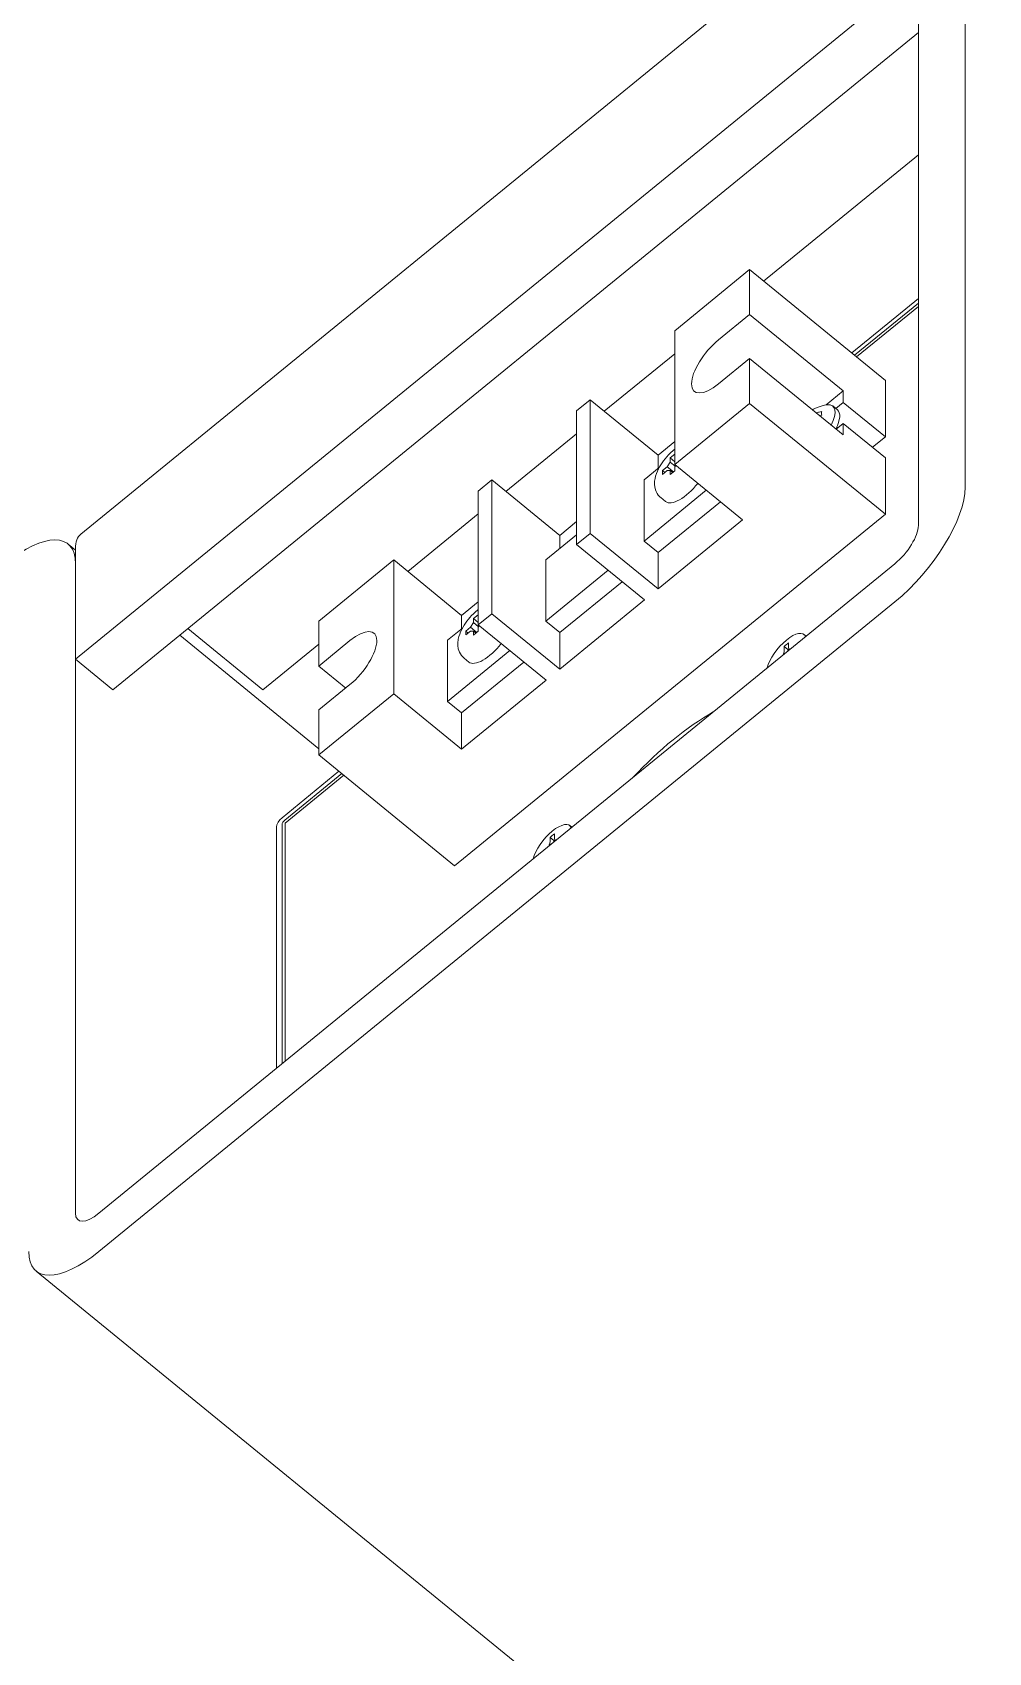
# Model space of a CAD drawing. Header units: millimetres. Extents: x 36 to 2484, y 36 to 1746.
# Drawn here: x 290.1 to 434.5, y 589.5 to 834.3 of the extents above; entities that cross this region are included whole.
import ezdxf

# ---------------------------------------------------------------- set-up
doc = ezdxf.new("R2010")
doc.units = ezdxf.units.MM
doc.header["$LTSCALE"] = 6
doc.layers.add('굵은실선_A3', color=7, linetype='Continuous', lineweight=18)

msp = doc.modelspace()

# ---------------------------------------------------------------- linework, layer by layer
at = {"layer": '굵은실선_A3'}
for p, q in [((297.471, 758.502), (424.75, 862.425)), ((431, 765.57), (431, 863.72)), ((423.929, 857.946), (423.929, 759.797)), ((423.929, 843.512), (296.65, 739.589)), ((302.306, 734.971), (423.929, 834.275)), ((400.567, 796.725), (423.929, 815.8)), ((387.132, 789.22), (398.446, 798.457)), ((398.446, 798.457), (418.952, 781.714)), ((398.446, 791.673), (398.446, 798.457)), ((423.929, 794.091), (413.861, 785.871)), ((414.285, 785.524), (423.929, 793.398)), ((393.744, 787.834), (398.446, 791.673)), ((398.446, 791.673), (412.588, 780.126)), ((414.603, 785.265), (423.929, 792.879)), ((387.132, 769.012), (387.132, 789.22)), ((376.49, 777.066), (387.132, 785.755)), ((398.446, 785.034), (393.744, 781.194)), ((412.588, 773.487), (398.446, 785.034)), ((398.446, 778.25), (398.446, 785.034)), ((418.952, 781.714), (418.952, 773.198)), ((372.318, 777.124), (374.369, 778.798)), ((374.369, 778.798), (384.622, 770.427)), ((374.369, 758.591), (374.369, 778.798)), ((409.994, 778.008), (412.588, 780.126)), ((412.588, 780.126), (412.588, 778.394)), ((372.318, 756.917), (372.318, 777.124)), ((398.446, 778.25), (387.132, 769.012)), ((418.952, 761.507), (398.446, 778.25)), ((411.007, 777.858), (411.714, 777.281)), ((411.469, 777.481), (412.588, 778.394)), ((412.588, 778.394), (418.952, 773.198)), ((361.641, 764.942), (372.318, 773.66)), ((412.588, 775.219), (411.527, 774.353)), ((411.607, 774.657), (411.754, 774.538)), ((418.952, 770.023), (412.588, 775.219)), ((412.588, 775.219), (412.588, 773.487)), ((384.622, 770.427), (387.132, 772.476)), ((418.952, 773.198), (417.008, 771.61)), ((384.622, 768.406), (384.622, 770.427)), ((386.008, 768.672), (386.441, 769.379)), ((386.441, 769.992), (387.132, 770.557)), ((386.441, 769.379), (386.441, 769.992)), ((387.132, 769.428), (386.441, 769.992)), ((387.201, 768.758), (386.441, 769.379)), ((387.132, 769.012), (397.385, 760.641)), ((387.282, 768.89), (387.148, 768.672)), ((418.952, 770.023), (418.952, 761.507)), ((357.469, 765), (359.52, 766.674)), ((359.52, 766.674), (369.773, 758.302)), ((359.52, 746.467), (359.52, 766.674)), ((384.788, 768.541), (382.501, 766.674)), ((382.501, 757.436), (382.501, 766.674)), ((385.298, 768.092), (386.008, 768.672)), ((386.008, 768.094), (385.298, 767.514)), ((385.298, 767.514), (385.298, 768.092)), ((385.651, 767.803), (385.298, 768.092)), ((386.954, 767.899), (386.008, 768.672)), ((386.441, 768.094), (386.008, 768.094)), ((386.441, 767.481), (386.441, 768.094)), ((386.817, 767.788), (386.441, 768.094)), ((387.148, 768.058), (386.441, 767.481)), ((387.148, 768.672), (387.148, 768.058)), ((357.469, 744.792), (357.469, 765)), ((382.501, 757.436), (391.905, 765.115)), ((385.754, 763.42), (385.047, 763.998)), ((346.827, 752.846), (357.469, 761.536)), ((418.952, 761.507), (353.898, 708.39)), ((394.027, 763.383), (384.622, 755.704)), ((369.773, 758.302), (372.318, 760.381)), ((397.385, 760.641), (384.622, 750.22)), ((296.65, 756.068), (295.53, 756.982)), ((372.318, 758.36), (367.687, 754.579)), ((369.773, 756.282), (369.773, 758.302)), ((374.369, 758.591), (372.318, 756.917)), ((372.318, 756.917), (382.571, 748.545)), ((384.622, 750.22), (374.369, 758.591)), ((384.622, 755.704), (382.501, 757.436)), ((296.65, 756.333), (296.65, 739.589)), ((296.65, 655.874), (296.65, 754.023)), ((420.393, 754.023), (300.185, 655.874)), ((333.392, 745.341), (344.706, 754.579)), ((344.706, 754.579), (354.959, 746.207)), ((344.706, 734.371), (344.706, 754.579)), ((367.687, 754.579), (367.687, 745.341)), ((384.622, 750.22), (384.622, 755.704)), ((367.687, 745.341), (377.091, 753.02)), ((379.213, 751.288), (369.808, 743.609)), ((300.185, 650.1), (420.393, 748.25)), ((354.959, 746.207), (357.469, 748.257)), ((382.571, 748.545), (369.773, 738.095)), ((333.392, 738.557), (333.392, 745.341)), ((355.079, 744.284), (352.838, 742.454)), ((354.959, 744.186), (354.959, 746.207)), ((355.589, 743.834), (356.299, 744.414)), ((356.299, 744.414), (356.732, 745.122)), ((357.245, 743.642), (356.299, 744.414)), ((356.732, 745.735), (357.439, 746.312)), ((356.732, 745.122), (356.732, 745.735)), ((357.469, 745.133), (356.732, 745.735)), ((357.492, 744.501), (356.732, 745.122)), ((357.439, 746.312), (357.439, 745.699)), ((357.439, 745.699), (357.469, 745.699)), ((357.469, 745.674), (357.439, 745.699)), ((357.603, 744.683), (357.439, 744.414)), ((357.439, 744.414), (357.439, 743.801)), ((359.52, 746.467), (357.469, 744.792)), ((357.469, 744.792), (367.722, 736.421)), ((369.773, 738.095), (359.52, 746.467)), ((369.808, 743.609), (367.687, 745.341)), ((333.392, 726.067), (312.397, 743.21)), ((313.62, 744.208), (324.934, 734.971)), ((324.934, 734.971), (333.392, 741.877)), ((333.392, 738.557), (338.094, 742.396)), ((352.838, 733.217), (352.838, 742.454)), ((356.299, 743.837), (355.589, 743.257)), ((355.589, 743.257), (355.589, 743.834)), ((355.942, 743.546), (355.589, 743.834)), ((356.732, 743.837), (356.299, 743.837)), ((356.732, 743.223), (356.732, 743.837)), ((357.108, 743.53), (356.732, 743.837)), ((357.439, 743.801), (356.732, 743.223)), ((369.773, 738.095), (369.773, 743.638)), ((404.32, 742.045), (404.32, 741.395)), ((406.653, 743.311), (406.964, 743.058)), ((296.65, 739.589), (302.306, 734.971)), ((352.838, 733.217), (362.242, 740.895)), ((356.045, 739.163), (355.337, 739.74)), ((403.673, 741.517), (404.239, 741.055)), ((403.673, 740.866), (403.673, 741.517)), ((404.239, 741.055), (404.239, 740.833)), ((404.425, 741.119), (404.507, 741.052)), ((337.458, 735.237), (333.392, 738.557)), ((364.363, 739.163), (354.959, 731.485)), ((338.094, 735.757), (333.392, 731.918)), ((367.722, 736.421), (354.959, 726)), ((344.706, 734.371), (333.392, 725.134)), ((354.959, 726), (344.706, 734.371)), ((354.959, 731.485), (352.838, 733.217)), ((333.392, 725.134), (333.392, 731.918)), ((354.959, 726), (354.959, 731.485)), ((333.392, 725.134), (353.898, 708.39)), ((336.433, 722.651), (327.841, 715.636)), ((328.266, 715.29), (336.857, 722.305)), ((328.336, 714.828), (337.175, 722.045)), ((326.993, 714.251), (326.993, 677.762)), ((327.841, 678.455), (327.841, 714.597)), ((328.336, 714.828), (328.336, 678.859)), ((368.318, 712.65), (368.884, 712.188)), ((368.318, 711.999), (368.318, 712.65)), ((368.965, 713.178), (368.965, 712.527)), ((371.298, 714.444), (371.608, 714.19)), ((368.884, 712.188), (368.884, 711.966)), ((369.069, 712.251), (369.151, 712.184)), ((626.574, 372.9), (290.698, 647.141))]:
    msp.add_line(p, q, dxfattribs=at)
for centre, major_axis, start_param, end_param in [((393.744, 784.514), (-3.637, -4.454), 4.2487414, 7.390334), ((408.098, 774.295), (2.909, 3.563), 5.2144592, 6.6911167), ((408.805, 773.718), (2.909, 3.563), 5.2144592, 6.2831853), ((388.916, 767.293), (-3.162, -3.873), 0, 1.6115036), ((420.393, 756.91), (9.487, 11.619), 4.2487414, 5.8195377), ((420.393, 756.91), (-3.162, -3.873), 1.1071487, 2.677945), ((286.043, 745.363), (9.487, 11.619), 5.8195377, 7.390334), ((304.428, 749.982), (-6.957, 8.521), 0, 0.4636476), ((338.094, 739.077), (3.637, 4.454), 4.2487414, 7.390334), ((359.207, 743.036), (-3.162, -3.873), 0, 1.6231442), ((403.997, 740.058), (2.656, 3.253), 6.0599419, 8.7207261), ((403.997, 740.058), (1.909, 2.339), 0.9550478, 1.2592497), ((402.683, 740.058), (0.885, 1.084), 5.1603635, 5.8195377), ((404.562, 739.596), (-1.909, -2.339), 4.3376858, 4.4008423), ((405.31, 742.203), (-0.885, -1.084), 5.8195377, 6.4787119), ((386.885, 710.729), (18.282, 22.391), 0.805375, 1.4089225), ((327.841, 714.943), (-0.759, -0.93), 4.2487414, 5.8195377), ((328.266, 714.943), (0.379, 0.465), 1.1071487, 2.677945), ((368.641, 711.191), (2.656, 3.253), 6.0599419, 8.7207261), ((368.641, 711.191), (1.909, 2.339), 0.9550478, 1.2592497), ((369.955, 713.335), (-0.885, -1.084), 5.8195377, 6.4787119), ((367.328, 711.191), (0.885, 1.084), 5.1603635, 5.8195377), ((369.207, 710.729), (-1.909, -2.339), 4.3376858, 4.4008423), ((300.185, 658.76), (-3.162, -3.873), 5.8195377, 7.390334), ((300.185, 658.76), (-9.487, -11.619), 5.8195377, 7.390334)]:
    msp.add_ellipse(centre, major_axis=major_axis, ratio=0.4082483, start_param=start_param, end_param=end_param, dxfattribs=at)
for points, knots in [([(407.947, 777.276), (408.057, 777.34), (408.176, 777.404), (408.454, 777.54), (408.617, 777.613), (408.983, 777.754), (409.185, 777.822), (409.644, 777.945), (409.901, 777.999), (410.191, 778.037)], [4.99801559, 4.99801559, 4.99801559, 4.99801559, 5.09157142, 5.09157142, 5.19824971, 5.19824971, 5.30492801, 5.30492801, 5.41160631, 5.41160631, 5.41160631, 5.41160631]), ([(408.535, 776.796), (408.681, 776.85), (408.826, 776.898), (409.086, 776.975), (409.208, 777.008), (409.335, 777.038)], [0.212937753, 0.212937753, 0.212937753, 0.212937753, 0.258497468, 0.258497468, 0.295939815, 0.295939815, 0.295939815, 0.295939815]), ([(409.335, 777.038), (409.324, 776.949), (409.318, 776.856), (409.318, 776.763), (409.318, 776.67), (409.324, 776.568), (409.335, 776.461)], [3.069002149, 3.069002149, 3.069002149, 3.069002149, 3.11732777, 3.11732777, 3.11732777, 3.165653391, 3.165653391, 3.165653391, 3.165653391]), ([(387.132, 771.301), (386.895, 771.12), (386.667, 770.922), (386.088, 770.365), (385.753, 769.982), (385.157, 769.181), (384.896, 768.765), (384.449, 767.874), (384.266, 767.402), (384.113, 766.629), (384.082, 766.359), (384.093, 765.862), (384.116, 765.645), (384.249, 765.086), (384.4, 764.725), (384.768, 764.253), (384.9, 764.117), (385.047, 763.998)], [1.5060758, 1.5060758, 1.5060758, 1.5060758, 1.7479263, 1.7479263, 2.1449809, 2.1449809, 2.5339581, 2.5339581, 2.9513073, 2.9513073, 3.1587393, 3.1587393, 3.303651, 3.303651, 3.5126581, 3.5126581, 3.6052403, 3.6052403, 3.6052403, 3.6052403]), ([(357.469, 747.078), (357.216, 746.888), (356.972, 746.678), (356.379, 746.107), (356.044, 745.725), (355.448, 744.924), (355.187, 744.507), (354.739, 743.617), (354.557, 743.145), (354.404, 742.371), (354.373, 742.102), (354.384, 741.604), (354.406, 741.388), (354.54, 740.829), (354.691, 740.468), (355.059, 739.996), (355.191, 739.86), (355.337, 739.74)], [1.4904821, 1.4904821, 1.4904821, 1.4904821, 1.7479263, 1.7479263, 2.1449809, 2.1449809, 2.5339581, 2.5339581, 2.9513073, 2.9513073, 3.1587393, 3.1587393, 3.303651, 3.303651, 3.5126581, 3.5126581, 3.6052403, 3.6052403, 3.6052403, 3.6052403])]:
    msp.add_open_spline(points, degree=3, knots=knots, dxfattribs=at)
msp.add_open_spline([(409.335, 776.461), (409.234, 776.437), (409.135, 776.411), (409.04, 776.384)], degree=3, dxfattribs=at)

doc.saveas('drawing.dxf')
